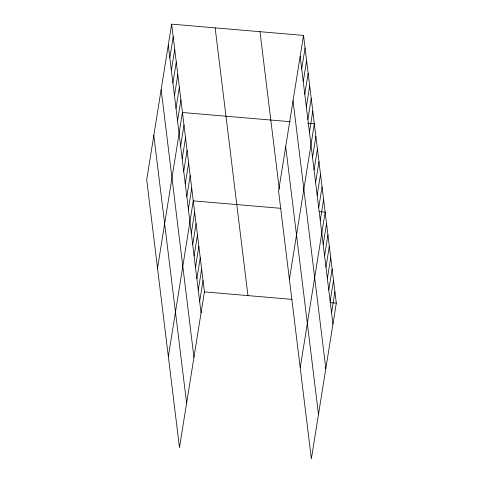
<?xml version="1.0" encoding="UTF-8"?>
<svg xmlns="http://www.w3.org/2000/svg" width="483" height="483" viewBox="0 0 483 483"><rect width="100%" height="100%" fill="white"/><g stroke="black" fill="none" stroke-linecap="round" stroke-linejoin="round"><path stroke-width="0.72" d="M171.634 24.15L146.699 179.851L179.483 447.596L204.424 291.895L171.634 24.15L303.517 35.404L336.301 303.149L311.366 458.85L278.576 191.105L303.517 35.404M169.823 57.755L173.18 36.774M171.368 70.373L174.725 49.393M172.914 82.998L176.271 62.017M174.46 95.622L177.816 74.642M176.005 108.24L179.362 87.26M177.551 120.865L180.908 99.884M157.518 268.204L182.453 112.503L290.325 121.71M180.642 146.108L183.999 125.127M182.188 158.732L185.55 137.752M183.733 171.356L187.096 150.37M185.279 183.975L188.642 162.994M186.824 196.599L190.187 175.619M188.37 209.224L191.733 188.237M168.338 356.563L193.278 200.862L280.889 208.336M191.31 233.223L194.667 212.242M192.705 244.603L196.062 223.617M194.094 255.978L197.456 234.998M195.488 267.359L198.851 246.378M196.883 278.739L200.246 257.759M198.278 290.12L201.634 269.134M199.672 301.495L203.029 280.514M301.7 69.009L305.063 48.028M303.246 81.633L306.608 60.647M304.791 94.251L308.154 73.271M306.337 106.876L309.7 85.896M307.882 119.5L311.245 98.514M309.428 132.119L312.791 111.138M289.395 279.464L314.336 123.763L307.58 123.183M312.519 157.367L315.882 136.381M314.065 169.986L317.428 149.006M315.61 182.61L318.973 161.63M317.156 195.229L320.519 174.248M318.702 207.853L322.064 186.873M320.247 220.477L323.61 199.497M300.215 367.817L325.156 212.115L319.154 211.602M323.187 244.476L326.55 223.496M324.582 255.857L327.945 234.877M325.977 267.238L329.334 246.252M327.371 278.613L330.728 257.632M328.76 289.993L332.123 269.013M330.155 301.374L333.518 280.394M331.549 312.755L334.912 291.768M204.424 291.895L292.034 299.369M330.3 302.636L336.301 303.149M300.154 56.384L332.944 324.129M293.036 100.844L325.82 368.589M285.695 146.651L318.484 414.39M259.993 31.691L279.271 189.101M215.158 27.863L247.942 295.608M168.277 45.13L201.061 312.875M161.153 89.59L193.943 357.335M153.817 135.391L186.607 403.136"/></g></svg>
